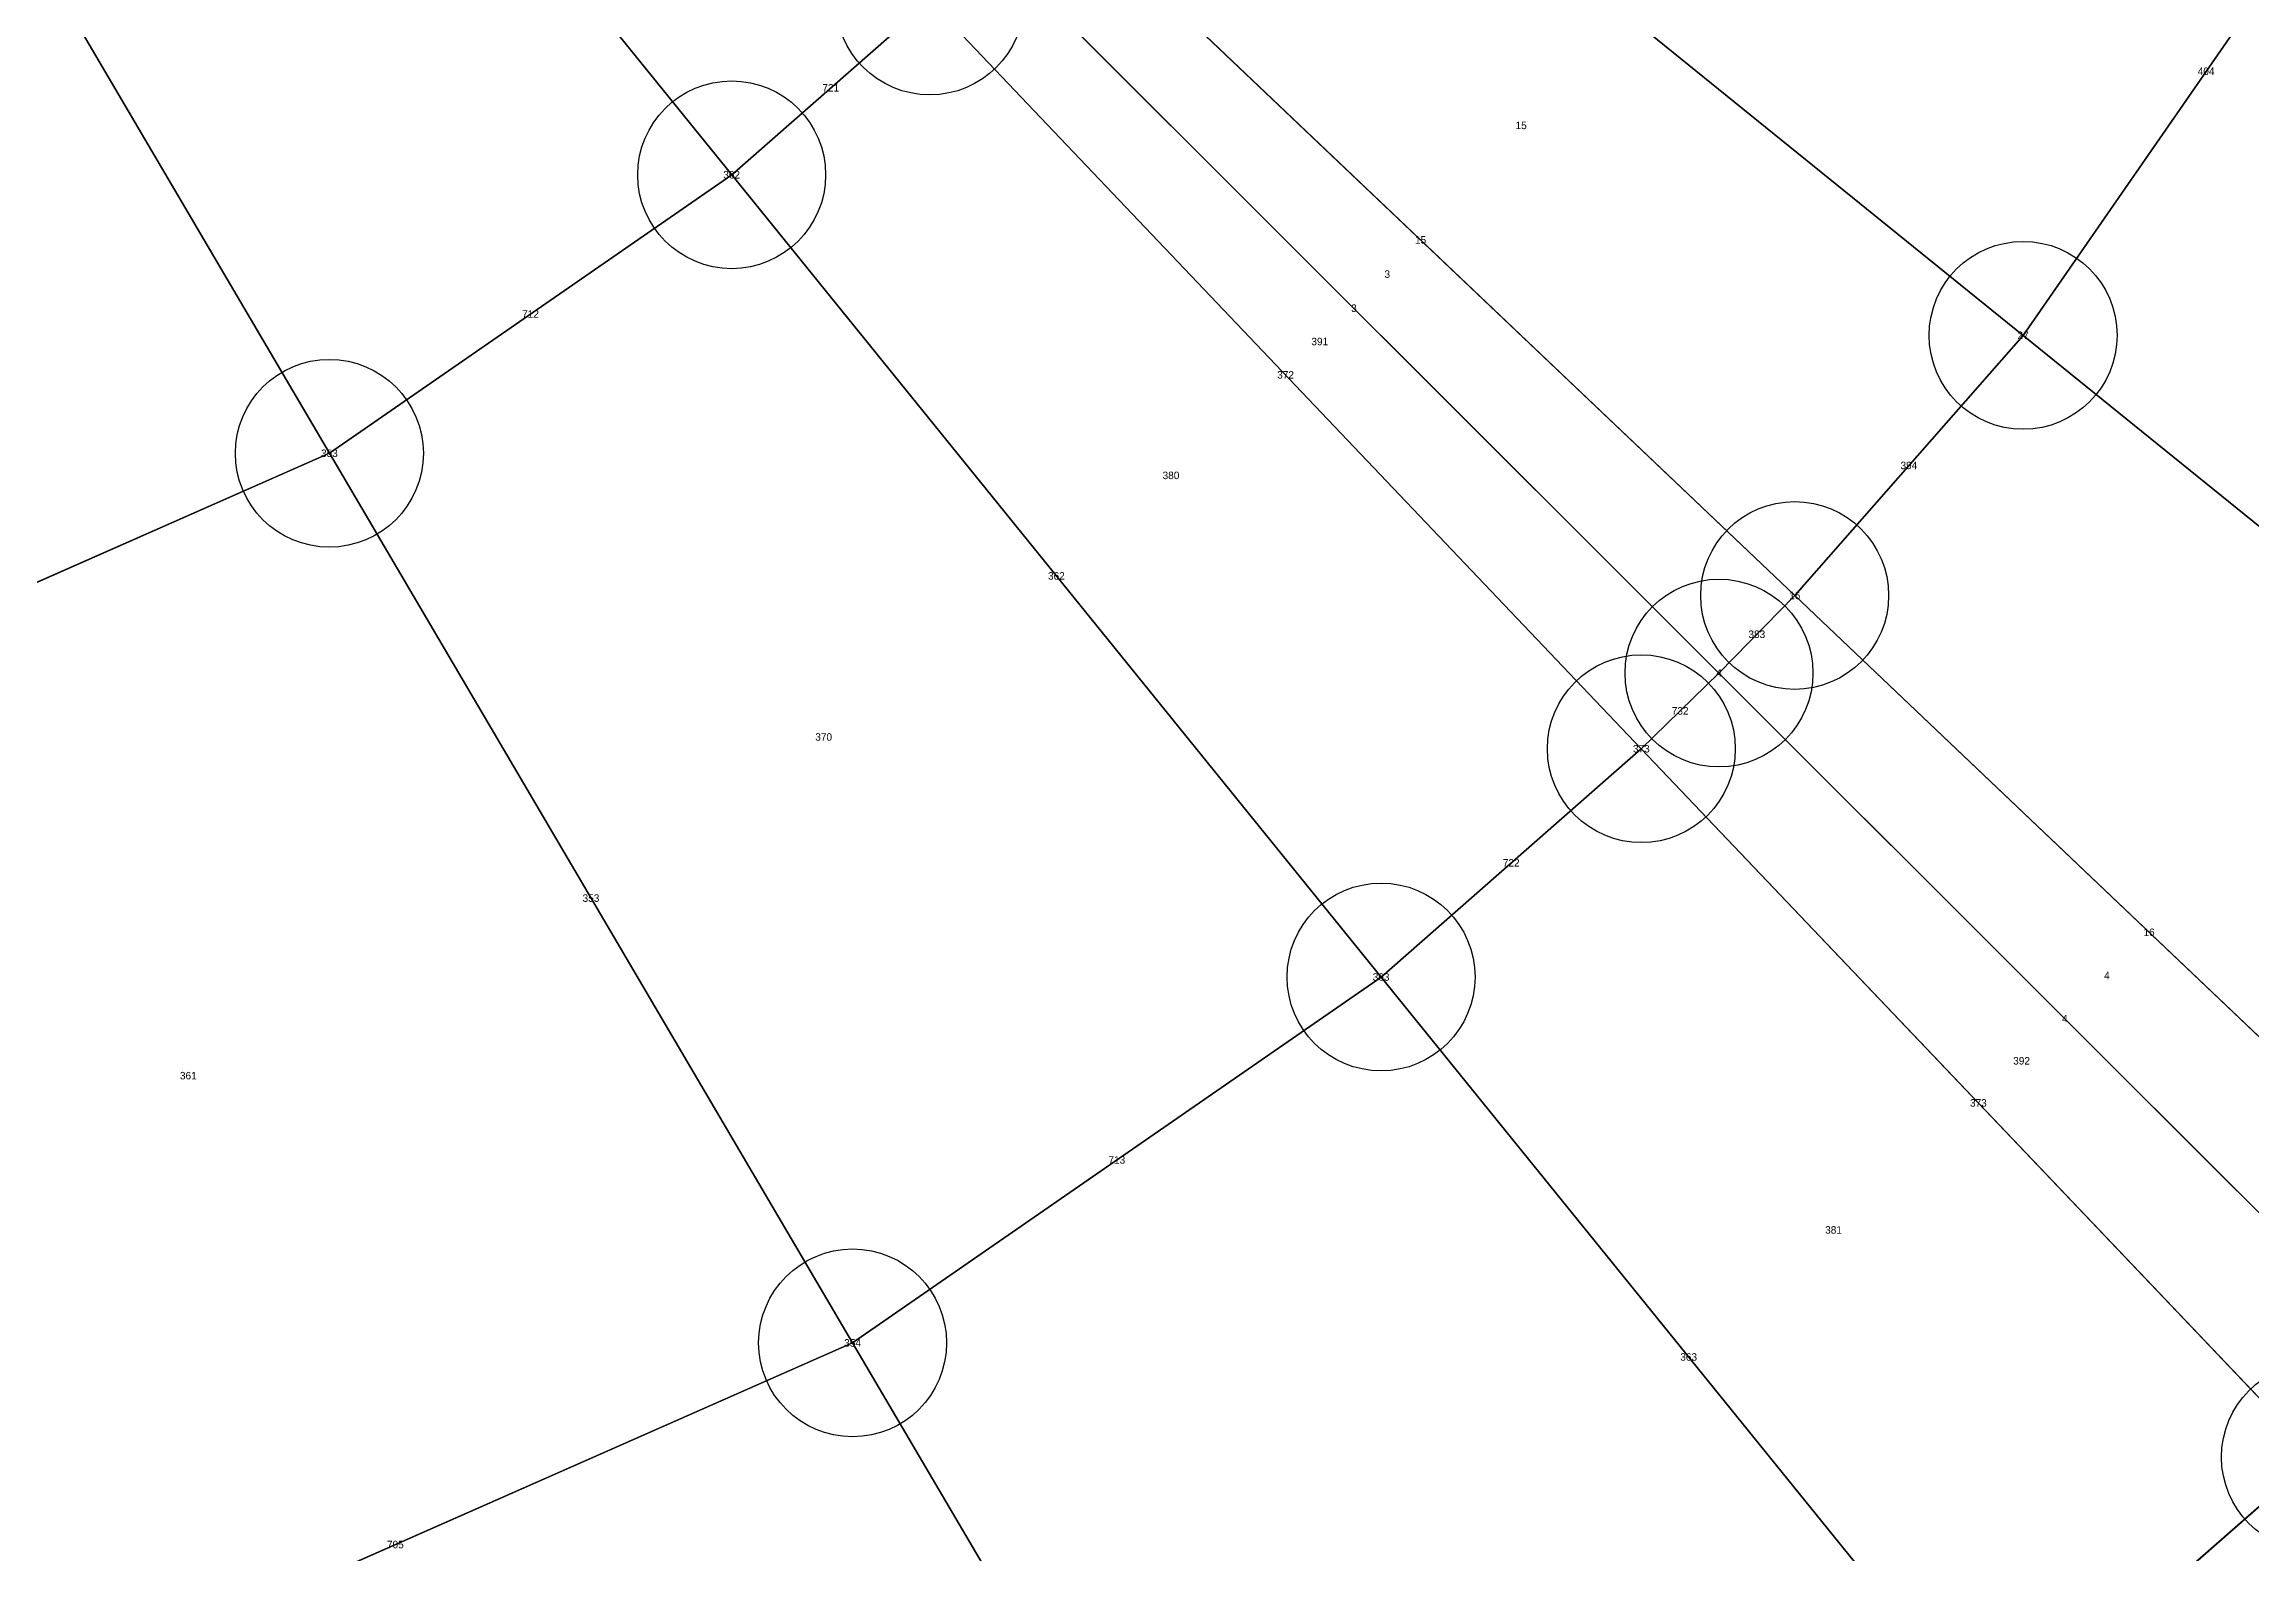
# Model space of a CAD drawing. Extents: x -2.75 to 2.75, y -2.5 to 2.5.
# Drawn here: x 0.368 to 0.955, y -1.048 to -0.646 of the extents above; entities that cross this region are included whole.
import ezdxf
from ezdxf.enums import TextEntityAlignment as Align

# ---------------------------------------------------------------- set-up
doc = ezdxf.new("R2010")
doc.units = 0
doc.header["$MEASUREMENT"] = 0
doc.header["$PDMODE"] = 33
doc.header["$PDSIZE"] = 0.05
for name, color, linetype in [('BRANCHE INTERNO', 7, 'Continuous'), ('BRANCHES-Index', 7, 'Continuous'), ('Faces', 7, 'Continuous'), ('Faces-Index', 7, 'Continuous'), ('NODI-Index', 7, 'Continuous'), ('NODO INTRADOSSO INTERNO', 7, 'Continuous')]:
    doc.layers.add(name, color=color, linetype=linetype)

msp = doc.modelspace()

# ---------------------------------------------------------------- linework, layer by layer
at = {"layer": 'BRANCHE INTERNO'}
for p, q in [((0.37112, -0.45873, 2.58517), (0.55083, -0.68087, 2.50285)), ((0.299, -0.50868, 2.58517), (0.44379, -0.75502, 2.50285)), ((0.68087, -0.55083, 2.50285), (0.89445, -0.72362, 2.38905)), ((0.89445, -0.72362, 2.38905), (0.99186, -0.583, 2.38905)), ((0.63461, -0.60355, 2.50285), (0.83368, -0.79287, 2.38905)), ((0.61927, -0.61927, 2.50285), (0.81353, -0.81353, 2.38905)), ((0.55083, -0.68087, 2.50285), (0.60355, -0.63461, 2.50285)), ((0.60355, -0.63461, 2.50285), (0.79287, -0.83368, 2.38905)), ((0.44379, -0.75502, 2.50285), (0.55083, -0.68087, 2.50285)), ((0.55083, -0.68087, 2.50285), (0.72362, -0.89445, 2.38905)), ((0.83368, -0.79287, 2.38905), (0.89445, -0.72362, 2.38905)), ((0.89445, -0.72362, 2.38905), (1.09678, -0.88731, 2.24522)), ((0.25857, -0.83674, 2.50285), (0.44379, -0.75502, 2.50285)), ((0.44379, -0.75502, 2.50285), (0.583, -0.99186, 2.38905)), ((0.81353, -0.81353, 2.38905), (0.83368, -0.79287, 2.38905)), ((0.83368, -0.79287, 2.38905), (1.02226, -0.97223, 2.24522)), ((0.79287, -0.83368, 2.38905), (0.81353, -0.81353, 2.38905)), ((0.81353, -0.81353, 2.38905), (0.99756, -0.99756, 2.24522)), ((0.72362, -0.89445, 2.38905), (0.79287, -0.83368, 2.38905)), ((0.79287, -0.83368, 2.38905), (0.97223, -1.02226, 2.24522)), ((0.583, -0.99186, 2.38905), (0.72362, -0.89445, 2.38905)), ((0.72362, -0.89445, 2.38905), (0.88731, -1.09678, 2.24522)), ((0.33968, -1.09922, 2.38905), (0.583, -0.99186, 2.38905)), ((0.583, -0.99186, 2.38905), (0.71488, -1.21622, 2.24522)), ((0.88731, -1.09678, 2.24522), (0.97223, -1.02226, 2.24522))]:
    msp.add_line(p, q, dxfattribs=at)
at = {"layer": 'Faces'}
for points in [[(0.37112, -0.45873, 2.58517), (0.40663, -0.42756, 2.58517), (0.60355, -0.63461, 2.50285), (0.55083, -0.68087, 2.50285)], [(0.68087, -0.55083, 2.50285), (0.75502, -0.44379, 2.50285), (0.99186, -0.583, 2.38905), (0.89445, -0.72362, 2.38905)], [(0.299, -0.50868, 2.58517), (0.37112, -0.45873, 2.58517), (0.55083, -0.68087, 2.50285), (0.44379, -0.75502, 2.50285)], [(0.17421, -0.56374, 2.58517), (0.299, -0.50868, 2.58517), (0.44379, -0.75502, 2.50285), (0.25857, -0.83674, 2.50285)], [(0.63461, -0.60355, 2.50285), (0.68087, -0.55083, 2.50285), (0.89445, -0.72362, 2.38905), (0.83368, -0.79287, 2.38905)], [(0.89445, -0.72362, 2.38905), (0.99186, -0.583, 2.38905), (1.21622, -0.71488, 2.24522), (1.09678, -0.88731, 2.24522)], [(0.61927, -0.61927, 2.50285), (0.63461, -0.60355, 2.50285), (0.83368, -0.79287, 2.38905), (0.81353, -0.81353, 2.38905)], [(0.60355, -0.63461, 2.50285), (0.61927, -0.61927, 2.50285), (0.81353, -0.81353, 2.38905), (0.79287, -0.83368, 2.38905)], [(0.55083, -0.68087, 2.50285), (0.60355, -0.63461, 2.50285), (0.79287, -0.83368, 2.38905), (0.72362, -0.89445, 2.38905)], [(0.44379, -0.75502, 2.50285), (0.55083, -0.68087, 2.50285), (0.72362, -0.89445, 2.38905), (0.583, -0.99186, 2.38905)], [(0.83368, -0.79287, 2.38905), (0.89445, -0.72362, 2.38905), (1.09678, -0.88731, 2.24522), (1.02226, -0.97223, 2.24522)], [(0.25857, -0.83674, 2.50285), (0.44379, -0.75502, 2.50285), (0.583, -0.99186, 2.38905), (0.33968, -1.09922, 2.38905)], [(0.81353, -0.81353, 2.38905), (0.83368, -0.79287, 2.38905), (1.02226, -0.97223, 2.24522), (0.99756, -0.99756, 2.24522)], [(0.79287, -0.83368, 2.38905), (0.81353, -0.81353, 2.38905), (0.99756, -0.99756, 2.24522), (0.97223, -1.02226, 2.24522)], [(0.72362, -0.89445, 2.38905), (0.79287, -0.83368, 2.38905), (0.97223, -1.02226, 2.24522), (0.88731, -1.09678, 2.24522)], [(0.583, -0.99186, 2.38905), (0.72362, -0.89445, 2.38905), (0.88731, -1.09678, 2.24522), (0.71488, -1.21622, 2.24522)], [(0.33968, -1.09922, 2.38905), (0.583, -0.99186, 2.38905), (0.71488, -1.21622, 2.24522), (0.41652, -1.34787, 2.24522)], [(0.88731, -1.09678, 2.24522), (0.97223, -1.02226, 2.24522), (1.13936, -1.19799, 2.07314), (1.03985, -1.28532, 2.07314)]]:
    msp.add_3dface(points, dxfattribs=at)
at = {"layer": 'NODO INTRADOSSO INTERNO'}
for p in [(0.60355, -0.63461, 2.50285), (0.55083, -0.68087, 2.50285), (0.89445, -0.72362, 2.38905), (0.44379, -0.75502, 2.50285), (0.83368, -0.79287, 2.38905), (0.81353, -0.81353, 2.38905), (0.79287, -0.83368, 2.38905), (0.72362, -0.89445, 2.38905), (0.583, -0.99186, 2.38905), (0.97223, -1.02226, 2.24522)]:
    msp.add_point(p, dxfattribs=at)

# ---------------------------------------------------------------- texts
at = {"layer": 'BRANCHES-Index'}
for s, p in [('721', (0.57719, -0.65774, 2.50285)), ('404', (0.94315, -0.65331, 2.38905)), ('15', (0.73414, -0.69821, 2.44595)), ('3', (0.7164, -0.7164, 2.44595)), ('712', (0.49731, -0.71794, 2.50285)), ('372', (0.69821, -0.73414, 2.44595)), ('394', (0.86406, -0.75825, 2.38905)), ('362', (0.63723, -0.78766, 2.44595)), ('383', (0.8236, -0.8032, 2.38905)), ('732', (0.8032, -0.8236, 2.38905)), ('722', (0.75825, -0.86406, 2.38905)), ('353', (0.51339, -0.87344, 2.44595)), ('16', (0.92797, -0.88255, 2.31714)), ('4', (0.90555, -0.90555, 2.31714)), ('373', (0.88255, -0.92797, 2.31714)), ('713', (0.65331, -0.94315, 2.38905)), ('363', (0.80547, -0.99561, 2.31714)), ('705', (0.46134, -1.04554, 2.38905))]:
    msp.add_text(s, height=0.002, dxfattribs=at).set_placement(p, align=Align.MIDDLE_CENTER)
at = {"layer": 'Faces-Index'}
for s, p in [('15', (0.7609, -0.66772, 2.44595)), ('3', (0.72527, -0.70731, 2.44595)), ('391', (0.70731, -0.72527, 2.44595)), ('380', (0.66772, -0.7609, 2.44595)), ('370', (0.57531, -0.83055, 2.44595)), ('4', (0.91676, -0.89405, 2.31714)), ('392', (0.89405, -0.91676, 2.31714)), ('361', (0.40626, -0.92071, 2.44595)), ('381', (0.84401, -0.96179, 2.31714))]:
    msp.add_text(s, height=0.002, dxfattribs=at).set_placement(p, align=Align.MIDDLE_CENTER)
at = {"layer": 'NODI-Index'}
for s, p in [('362', (0.55083, -0.68087, 2.50285)), ('27', (0.89445, -0.72362, 2.38905)), ('353', (0.44379, -0.75502, 2.50285)), ('16', (0.83368, -0.79287, 2.38905)), ('4', (0.81353, -0.81353, 2.38905)), ('373', (0.79287, -0.83368, 2.38905)), ('363', (0.72362, -0.89445, 2.38905)), ('354', (0.583, -0.99186, 2.38905))]:
    msp.add_text(s, height=0.002, dxfattribs=at).set_placement(p, align=Align.MIDDLE_CENTER)

doc.saveas('drawing.dxf')
